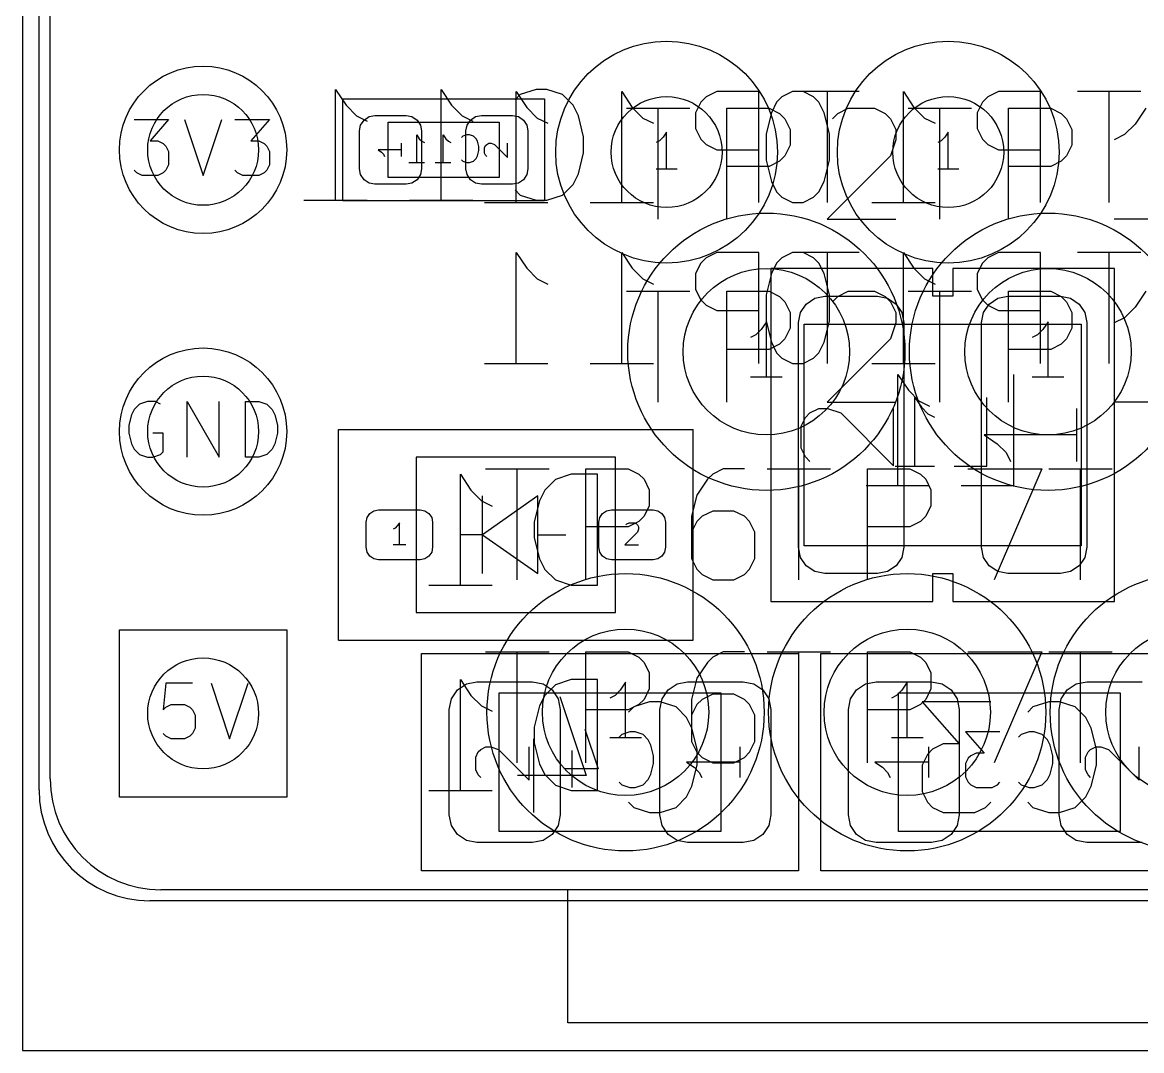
# Model space of a CAD drawing. Header units: millimetres. Extents: x 11.8 to 38.3, y -37 to -11.
# Drawn here: x 11.85 to 21.94, y -37.05 to -27.78 of the extents above; entities that cross this region are included whole.
import ezdxf

# ---------------------------------------------------------------- set-up
doc = ezdxf.new("R2010")
doc.units = ezdxf.units.MM
for name, color, linetype, true_color in [('B.Courtyard', 4, 'CONTINUOUS', 0x26e9ff), ('B.Fab', 155, 'CONTINUOUS', 0x585d84), ('Edge.Cuts', 254, 'CONTINUOUS', 0xd0d2cd), ('F.Courtyard', 6, 'CONTINUOUS', 0xff26e2), ('F.Fab', 9, 'CONTINUOUS', 0xafafaf)]:
    doc.layers.add(name, color=color, linetype=linetype, true_color=true_color)

msp = doc.modelspace()

# ---------------------------------------------------------------- linework, layer by layer
at = {"layer": 'B.Courtyard', "linetype": 'CONTINUOUS'}
for p, q in [((14.74, -28.47), (16.56, -28.47)), ((14.74, -29.39), (14.74, -28.47)), ((16.56, -28.47), (16.56, -29.39)), ((16.56, -29.39), (14.74, -29.39)), ((18.6, -30), (18.6, -33)), ((20.06, -30), (18.6, -30)), ((20.06, -30.25), (20.06, -30)), ((20.24, -30), (20.24, -30.25)), ((21.7, -30), (20.24, -30)), ((21.7, -33), (21.7, -30)), ((20.24, -30.25), (20.06, -30.25)), ((14.7, -31.45), (17.9, -31.45)), ((14.7, -33.35), (14.7, -31.45)), ((17.9, -33.35), (17.9, -31.45)), ((20.06, -32.75), (20.24, -32.75)), ((20.06, -33), (20.06, -32.75)), ((20.24, -32.75), (20.24, -33)), ((18.6, -33), (20.06, -33)), ((20.24, -33), (21.7, -33)), ((14.7, -33.35), (17.9, -33.35)), ((15.45, -33.47), (18.85, -33.47)), ((15.45, -35.43), (15.45, -33.47)), ((18.85, -33.47), (18.85, -35.43)), ((19.05, -33.47), (22.45, -33.47)), ((19.05, -35.43), (19.05, -33.47)), ((18.85, -35.43), (15.45, -35.43)), ((22.45, -35.43), (19.05, -35.43))]:
    msp.add_line(p, q, dxfattribs=at)
at = {"layer": 'B.Courtyard'}
for centre, radius in [((17.66, -28.95), 1), ((20.2, -28.95), 1), ((13.48, -28.93), 0.5), ((13.48, -31.47), 0.5), ((13.48, -34.01), 0.5)]:
    msp.add_circle(centre, radius, dxfattribs=at)
at = {"layer": 'B.Fab', "linetype": 'CONTINUOUS'}
for p, q in [((14.673809, -29.384819), (14.673809, -28.384819)), ((14.673809, -28.384819), (14.769047, -28.527676)), ((15.62619, -29.384819), (15.62619, -28.384819)), ((15.62619, -28.384819), (15.721428, -28.527676)), ((16.340476, -28.432438), (16.292857, -28.480057)), ((16.302856, -29.404819), (16.302856, -28.404819)), ((16.302856, -28.404819), (16.398094, -28.547676)), ((16.483333, -28.384819), (16.340476, -28.432438)), ((16.578571, -28.384819), (16.483333, -28.384819)), ((16.721428, -28.432438), (16.578571, -28.384819)), ((16.816666, -28.527676), (16.721428, -28.432438)), ((17.255237, -29.404819), (17.255237, -28.404819)), ((17.255237, -28.404819), (17.350475, -28.547676)), ((18.017142, -28.452438), (17.969523, -28.500057)), ((18.11238, -28.404819), (18.017142, -28.452438)), ((18.493332, -28.404819), (18.11238, -28.404819)), ((18.493332, -29.404819), (18.493332, -28.404819)), ((18.699999, -28.452438), (18.65238, -28.500057)), ((18.795237, -28.404819), (18.699999, -28.452438)), ((18.890475, -28.404819), (18.795237, -28.404819)), ((19.398094, -28.404819), (18.826666, -28.404819)), ((18.985713, -28.452438), (18.890475, -28.404819)), ((19.033332, -28.500057), (18.985713, -28.452438)), ((19.11238, -29.404819), (19.11238, -28.404819)), ((19.795237, -29.404819), (19.795237, -28.404819)), ((19.795237, -28.404819), (19.890475, -28.547676)), ((20.557142, -28.452438), (20.509523, -28.500057)), ((20.65238, -28.404819), (20.557142, -28.452438)), ((21.033332, -28.404819), (20.65238, -28.404819)), ((21.033332, -29.404819), (21.033332, -28.404819)), ((21.938094, -28.404819), (21.366666, -28.404819)), ((21.65238, -29.404819), (21.65238, -28.404819)), ((14.769047, -28.527676), (14.864285, -28.622914)), ((15.721428, -28.527676), (15.816666, -28.622914)), ((16.398094, -28.547676), (16.493332, -28.642914)), ((16.864285, -28.622914), (16.816666, -28.527676)), ((17.350475, -28.547676), (17.445713, -28.642914)), ((17.969523, -28.500057), (17.921904, -28.595295)), ((18.65238, -28.500057), (18.604761, -28.595295)), ((19.080951, -28.595295), (19.033332, -28.500057)), ((19.890475, -28.547676), (19.985713, -28.642914)), ((20.509523, -28.500057), (20.461904, -28.595295)), ((12.857651, -28.657698), (13.168825, -28.657698)), ((13.168825, -28.657698), (13.00127, -28.84919)), ((13.312444, -28.657698), (13.48, -29.160364)), ((13.48, -29.160364), (13.647555, -28.657698)), ((13.767238, -28.657698), (14.078412, -28.657698)), ((14.078412, -28.657698), (13.910857, -28.84919)), ((14.864285, -28.622914), (14.959523, -28.670533)), ((14.900657, -28.706424), (14.931005, -28.661005)), ((14.931005, -28.661005), (14.976424, -28.630657)), ((14.976424, -28.630657), (15.03, -28.62)), ((15.03, -28.62), (15.31, -28.62)), ((15.31, -28.62), (15.363576, -28.630657)), ((15.363576, -28.630657), (15.408995, -28.661005)), ((15.408995, -28.661005), (15.439343, -28.706424)), ((15.816666, -28.622914), (15.911904, -28.670533)), ((15.860657, -28.706424), (15.891005, -28.661005)), ((15.891005, -28.661005), (15.936424, -28.630657)), ((15.936424, -28.630657), (15.99, -28.62)), ((15.99, -28.62), (16.27, -28.62)), ((16.27, -28.62), (16.323576, -28.630657)), ((16.323576, -28.630657), (16.368995, -28.661005)), ((16.368995, -28.661005), (16.399343, -28.706424)), ((16.493332, -28.642914), (16.58857, -28.690533)), ((16.911904, -28.81339), (16.864285, -28.622914)), ((17.445713, -28.642914), (17.540951, -28.690533)), ((17.921904, -28.595295), (17.921904, -28.738152)), ((18.604761, -28.595295), (18.557142, -28.785771)), ((19.12857, -28.785771), (19.080951, -28.595295)), ((19.985713, -28.642914), (20.080951, -28.690533)), ((20.461904, -28.595295), (20.461904, -28.738152)), ((14.89, -28.76), (14.900657, -28.706424)), ((14.89, -29.1), (14.89, -28.76)), ((15.15, -28.68), (16.15, -28.68)), ((15.15, -29.18), (15.15, -28.68)), ((15.439343, -28.706424), (15.45, -28.76)), ((15.45, -28.76), (15.45, -29.1)), ((15.85, -28.76), (15.860657, -28.706424)), ((15.85, -29.1), (15.85, -28.76)), ((16.15, -28.68), (16.15, -29.18)), ((16.399343, -28.706424), (16.41, -28.76)), ((16.41, -28.76), (16.41, -29.1)), ((17.921904, -28.738152), (17.969523, -28.83339)), ((20.461904, -28.738152), (20.509523, -28.83339)), ((13.00127, -28.84919), (13.073079, -28.84919)), ((13.073079, -28.84919), (13.120952, -28.873126)), ((13.910857, -28.84919), (13.982666, -28.84919)), ((13.982666, -28.84919), (14.030539, -28.873126)), ((15.405952, -29.043574), (15.405952, -28.793574)), ((15.405952, -28.793574), (15.429761, -28.829289)), ((15.429761, -28.829289), (15.453571, -28.853098)), ((15.453571, -28.853098), (15.47738, -28.865003)), ((15.644047, -29.043574), (15.644047, -28.793574)), ((15.644047, -28.793574), (15.667856, -28.829289)), ((15.667856, -28.829289), (15.691666, -28.853098)), ((15.691666, -28.853098), (15.715475, -28.865003)), ((15.822618, -28.805479), (15.810714, -28.817384)), ((15.858333, -28.793574), (15.822618, -28.805479)), ((15.882142, -28.793574), (15.858333, -28.793574)), ((15.917856, -28.805479), (15.882142, -28.793574)), ((15.941666, -28.829289), (15.917856, -28.805479)), ((15.953571, -28.853098), (15.941666, -28.829289)), ((15.965475, -28.900717), (15.953571, -28.853098)), ((16.911904, -28.956247), (16.911904, -28.81339)), ((17.596508, -28.848794), (17.564762, -28.864667)), ((17.628254, -28.817048), (17.596508, -28.848794)), ((17.66, -28.769429), (17.628254, -28.817048)), ((17.66, -29.102762), (17.66, -28.769429)), ((17.969523, -28.83339), (18.017142, -28.881009)), ((18.557142, -28.785771), (18.557142, -29.023866)), ((19.12857, -29.023866), (19.12857, -28.785771)), ((20.136508, -28.848794), (20.104762, -28.864667)), ((20.168254, -28.817048), (20.136508, -28.848794)), ((20.2, -28.769429), (20.168254, -28.817048)), ((20.2, -29.102762), (20.2, -28.769429)), ((20.509523, -28.83339), (20.557142, -28.881009)), ((13.120952, -28.873126), (13.144889, -28.897063)), ((13.144889, -28.897063), (13.168825, -28.944936)), ((13.168825, -28.944936), (13.168825, -29.064618)), ((14.030539, -28.873126), (14.054476, -28.897063)), ((14.054476, -28.897063), (14.078412, -28.944936)), ((14.078412, -28.944936), (14.078412, -29.064618)), ((15.264712, -28.929999), (15.058046, -28.929999)), ((15.058046, -28.929999), (15.087569, -28.949682)), ((15.087569, -28.949682), (15.107252, -28.969364)), ((15.107252, -28.969364), (15.117093, -28.989047)), ((15.264712, -28.870952), (15.264712, -28.989047)), ((15.953571, -28.98405), (15.965475, -28.936431)), ((15.965475, -28.936431), (15.965475, -28.900717)), ((16.018046, -28.910317), (16.027887, -28.890634)), ((16.018046, -28.959523), (16.018046, -28.910317)), ((16.027887, -28.979205), (16.018046, -28.959523)), ((16.027887, -28.890634), (16.037728, -28.880793)), ((16.037728, -28.880793), (16.057411, -28.870952)), ((16.057411, -28.870952), (16.077093, -28.870952)), ((16.077093, -28.870952), (16.106617, -28.880793)), ((16.106617, -28.880793), (16.224712, -28.998888)), ((16.224712, -28.998888), (16.224712, -28.870952)), ((16.864285, -29.146723), (16.911904, -28.956247)), ((18.017142, -28.881009), (18.11238, -28.928628)), ((18.11238, -28.928628), (18.493332, -28.928628)), ((20.557142, -28.881009), (20.65238, -28.928628)), ((20.65238, -28.928628), (21.033332, -28.928628)), ((13.168825, -29.064618), (13.144889, -29.112491)), ((14.078412, -29.064618), (14.054476, -29.112491)), ((15.334523, -29.043574), (15.47738, -29.043574)), ((15.572618, -29.043574), (15.715475, -29.043574)), ((15.810714, -29.019765), (15.822618, -29.03167)), ((15.822618, -29.03167), (15.858333, -29.043574)), ((15.858333, -29.043574), (15.882142, -29.043574)), ((15.882142, -29.043574), (15.917856, -29.03167)), ((15.917856, -29.03167), (15.941666, -29.00786)), ((15.941666, -29.00786), (15.953571, -28.98405)), ((16.037728, -28.989047), (16.027887, -28.979205)), ((18.557142, -29.023866), (18.604761, -29.214342)), ((19.080951, -29.214342), (19.12857, -29.023866)), ((12.881587, -29.136428), (12.857651, -29.112491)), ((12.92946, -29.160364), (12.881587, -29.136428)), ((13.073079, -29.160364), (12.92946, -29.160364)), ((13.120952, -29.136428), (13.073079, -29.160364)), ((13.144889, -29.112491), (13.120952, -29.136428)), ((13.791174, -29.136428), (13.767238, -29.112491)), ((13.839047, -29.160364), (13.791174, -29.136428)), ((13.982666, -29.160364), (13.839047, -29.160364)), ((14.030539, -29.136428), (13.982666, -29.160364)), ((14.054476, -29.112491), (14.030539, -29.136428)), ((14.900657, -29.153576), (14.89, -29.1)), ((14.931005, -29.198995), (14.900657, -29.153576)), ((15.439343, -29.153576), (15.408995, -29.198995)), ((15.45, -29.1), (15.439343, -29.153576)), ((15.860657, -29.153576), (15.85, -29.1)), ((15.891005, -29.198995), (15.860657, -29.153576)), ((16.399343, -29.153576), (16.368995, -29.198995)), ((16.41, -29.1), (16.399343, -29.153576)), ((16.816666, -29.241961), (16.864285, -29.146723)), ((17.755238, -29.102762), (17.564762, -29.102762)), ((20.295238, -29.102762), (20.104762, -29.102762)), ((14.976424, -29.229343), (14.931005, -29.198995)), ((15.03, -29.24), (14.976424, -29.229343)), ((15.31, -29.24), (15.03, -29.24)), ((16.15, -29.18), (15.15, -29.18)), ((15.363576, -29.229343), (15.31, -29.24)), ((15.408995, -29.198995), (15.363576, -29.229343)), ((15.936424, -29.229343), (15.891005, -29.198995)), ((15.99, -29.24), (15.936424, -29.229343)), ((16.27, -29.24), (15.99, -29.24)), ((16.323576, -29.229343), (16.27, -29.24)), ((16.368995, -29.198995), (16.323576, -29.229343)), ((16.721428, -29.3372), (16.816666, -29.241961)), ((18.604761, -29.214342), (18.65238, -29.30958)), ((19.033332, -29.30958), (19.080951, -29.214342)), ((16.292857, -29.28958), (16.340476, -29.3372)), ((16.340476, -29.3372), (16.483333, -29.384819)), ((16.578571, -29.384819), (16.721428, -29.3372)), ((18.65238, -29.30958), (18.699999, -29.3572)), ((18.699999, -29.3572), (18.795237, -29.404819)), ((18.890475, -29.404819), (18.985713, -29.3572)), ((18.985713, -29.3572), (19.033332, -29.30958)), ((14.388095, -29.384819), (14.959523, -29.384819)), ((15.340476, -29.384819), (15.911904, -29.384819)), ((16.017142, -29.404819), (16.58857, -29.404819)), ((16.483333, -29.384819), (16.578571, -29.384819)), ((16.969523, -29.404819), (17.540951, -29.404819)), ((18.795237, -29.404819), (18.890475, -29.404819)), ((19.509523, -29.404819), (20.080951, -29.404819)), ((16.302856, -30.854819), (16.302856, -29.854819)), ((16.302856, -29.854819), (16.398094, -29.997676)), ((17.255237, -30.854819), (17.255237, -29.854819)), ((17.255237, -29.854819), (17.350475, -29.997676)), ((18.11238, -29.854819), (18.017142, -29.902438)), ((18.493332, -29.854819), (18.11238, -29.854819)), ((18.493332, -30.854819), (18.493332, -29.854819)), ((18.795237, -29.854819), (18.699999, -29.902438)), ((18.890475, -29.854819), (18.795237, -29.854819)), ((19.398094, -29.854819), (18.826666, -29.854819)), ((18.985713, -29.902438), (18.890475, -29.854819)), ((19.11238, -30.854819), (19.11238, -29.854819)), ((19.795237, -30.854819), (19.795237, -29.854819)), ((19.795237, -29.854819), (19.890475, -29.997676)), ((20.65238, -29.854819), (20.557142, -29.902438)), ((21.033332, -29.854819), (20.65238, -29.854819)), ((21.033332, -30.854819), (21.033332, -29.854819)), ((21.938094, -29.854819), (21.366666, -29.854819)), ((21.65238, -30.854819), (21.65238, -29.854819)), ((17.969523, -29.950057), (17.921904, -30.045295)), ((18.017142, -29.902438), (17.969523, -29.950057)), ((18.65238, -29.950057), (18.604761, -30.045295)), ((18.699999, -29.902438), (18.65238, -29.950057)), ((19.033332, -29.950057), (18.985713, -29.902438)), ((19.080951, -30.045295), (19.033332, -29.950057)), ((20.509523, -29.950057), (20.461904, -30.045295)), ((20.557142, -29.902438), (20.509523, -29.950057)), ((16.398094, -29.997676), (16.493332, -30.092914)), ((17.350475, -29.997676), (17.445713, -30.092914)), ((17.921904, -30.045295), (17.921904, -30.188152)), ((18.604761, -30.045295), (18.557142, -30.235771)), ((19.12857, -30.235771), (19.080951, -30.045295)), ((19.890475, -29.997676), (19.985713, -30.092914)), ((20.461904, -30.045295), (20.461904, -30.188152)), ((16.493332, -30.092914), (16.58857, -30.140533)), ((17.445713, -30.092914), (17.540951, -30.140533)), ((19.985713, -30.092914), (20.080951, -30.140533)), ((17.921904, -30.188152), (17.969523, -30.28339)), ((18.557142, -30.235771), (18.557142, -30.473866)), ((18.919562, -30.319562), (18.996613, -30.268079)), ((18.996613, -30.268079), (19.0875, -30.25)), ((19.0875, -30.25), (19.5625, -30.25)), ((19.12857, -30.473866), (19.12857, -30.235771)), ((19.5625, -30.25), (19.653387, -30.268079)), ((19.653387, -30.268079), (19.730438, -30.319562)), ((20.461904, -30.188152), (20.509523, -30.28339)), ((20.569562, -30.319562), (20.646613, -30.268079)), ((20.646613, -30.268079), (20.7375, -30.25)), ((20.7375, -30.25), (21.2125, -30.25)), ((21.2125, -30.25), (21.303387, -30.268079)), ((21.303387, -30.268079), (21.380438, -30.319562)), ((17.969523, -30.28339), (18.017142, -30.331009)), ((18.017142, -30.331009), (18.11238, -30.378628)), ((18.11238, -30.378628), (18.493332, -30.378628)), ((18.868079, -30.396613), (18.919562, -30.319562)), ((19.730438, -30.319562), (19.781921, -30.396613)), ((20.509523, -30.28339), (20.557142, -30.331009)), ((20.518079, -30.396613), (20.569562, -30.319562)), ((20.557142, -30.331009), (20.65238, -30.378628)), ((20.65238, -30.378628), (21.033332, -30.378628)), ((21.380438, -30.319562), (21.431921, -30.396613)), ((18.557142, -30.473866), (18.604761, -30.664342)), ((18.85, -30.4875), (18.868079, -30.396613)), ((19.080951, -30.664342), (19.12857, -30.473866)), ((19.781921, -30.396613), (19.8, -30.4875)), ((20.5, -30.4875), (20.518079, -30.396613)), ((21.431921, -30.396613), (21.45, -30.4875)), ((18.85, -32.5125), (18.85, -30.4875)), ((18.9, -30.5), (21.4, -30.5)), ((18.9, -32.5), (18.9, -30.5)), ((19.8, -30.4875), (19.8, -32.5125)), ((20.5, -32.5125), (20.5, -30.4875)), ((21.4, -30.5), (21.4, -32.5)), ((21.45, -30.4875), (21.45, -32.5125)), ((18.604761, -30.664342), (18.65238, -30.75958)), ((19.033332, -30.75958), (19.080951, -30.664342)), ((18.65238, -30.75958), (18.699999, -30.8072)), ((18.985713, -30.8072), (19.033332, -30.75958)), ((16.017142, -30.854819), (16.58857, -30.854819)), ((16.969523, -30.854819), (17.540951, -30.854819)), ((18.699999, -30.8072), (18.795237, -30.854819)), ((18.795237, -30.854819), (18.890475, -30.854819)), ((18.890475, -30.854819), (18.985713, -30.8072)), ((19.509523, -30.854819), (20.080951, -30.854819)), ((19.745237, -31.954819), (19.745237, -30.954819)), ((19.745237, -30.954819), (19.840475, -31.097676)), ((20.792856, -31.954819), (20.792856, -30.954819)), ((19.840475, -31.097676), (19.935713, -31.192914)), ((19.899046, -31.782143), (19.899046, -31.162143)), ((19.899046, -31.162143), (19.958094, -31.250715)), ((20.54857, -31.782143), (20.54857, -31.162143)), ((12.857651, -31.269507), (12.833715, -31.31738)), ((12.905524, -31.221634), (12.857651, -31.269507)), ((12.977334, -31.197698), (12.905524, -31.221634)), ((13.049143, -31.197698), (12.977334, -31.197698)), ((13.097016, -31.221634), (13.049143, -31.197698)), ((13.336381, -31.700364), (13.336381, -31.197698)), ((13.336381, -31.197698), (13.623619, -31.700364)), ((13.623619, -31.700364), (13.623619, -31.197698)), ((13.862983, -31.700364), (13.862983, -31.197698)), ((13.862983, -31.197698), (13.982665, -31.197698)), ((13.982665, -31.197698), (14.054475, -31.221634)), ((14.054475, -31.221634), (14.102348, -31.269507)), ((14.102348, -31.269507), (14.126284, -31.31738)), ((18.952936, -31.301587), (19.032301, -31.261904)), ((19.032301, -31.261904), (19.111666, -31.261904)), ((19.111666, -31.261904), (19.230714, -31.301587)), ((19.706904, -31.777777), (19.706904, -31.261904)), ((19.935713, -31.192914), (20.030951, -31.240533)), ((19.958094, -31.250715), (20.017142, -31.309762)), ((21.356904, -31.261904), (21.356904, -31.738094)), ((12.833715, -31.31738), (12.809778, -31.413126)), ((14.126284, -31.31738), (14.150221, -31.413126)), ((18.873571, -31.420634), (18.913254, -31.341269)), ((18.913254, -31.341269), (18.952936, -31.301587)), ((19.230714, -31.301587), (19.706904, -31.777777)), ((20.017142, -31.309762), (20.076189, -31.339286)), ((12.809778, -31.413126), (12.809778, -31.484936)), ((12.809778, -31.484936), (12.833715, -31.580682)), ((13.120953, -31.484936), (13.025207, -31.484936)), ((13.120953, -31.652491), (13.120953, -31.484936)), ((14.150221, -31.484936), (14.126284, -31.580682)), ((14.150221, -31.413126), (14.150221, -31.484936)), ((18.873571, -31.619047), (18.873571, -31.420634)), ((12.833715, -31.580682), (12.857651, -31.628555)), ((14.126284, -31.580682), (14.102348, -31.628555)), ((21.356904, -31.499999), (20.523571, -31.499999)), ((20.523571, -31.499999), (20.642619, -31.579364)), ((20.642619, -31.579364), (20.721984, -31.658729)), ((12.857651, -31.628555), (12.905524, -31.676428)), ((12.905524, -31.676428), (12.977334, -31.700364)), ((13.025207, -31.700364), (13.097016, -31.676428)), ((13.097016, -31.676428), (13.120953, -31.652491)), ((14.054475, -31.676428), (13.982665, -31.700364)), ((14.102348, -31.628555), (14.054475, -31.676428)), ((18.913254, -31.698412), (18.873571, -31.619047)), ((20.721984, -31.658729), (20.761666, -31.738094)), ((12.977334, -31.700364), (13.025207, -31.700364)), ((13.982665, -31.700364), (13.862983, -31.700364)), ((15.4, -31.7), (15.4, -33.1)), ((17.2, -31.7), (15.4, -31.7)), ((17.2, -33.1), (17.2, -31.7)), ((18.952936, -31.738094), (18.913254, -31.698412)), ((19.721904, -31.782143), (20.076189, -31.782143)), ((20.253332, -31.782143), (20.54857, -31.782143)), ((15.799999, -32.854819), (15.799999, -31.854819)), ((15.799999, -31.854819), (15.895237, -31.997676)), ((16.799999, -31.854819), (16.657142, -31.902438)), ((17.038094, -31.854819), (16.799999, -31.854819)), ((17.038094, -32.854819), (17.038094, -31.854819)), ((15.895237, -31.997676), (15.990475, -32.092914)), ((16.561904, -31.997676), (16.514285, -32.092914)), ((16.657142, -31.902438), (16.561904, -31.997676)), ((19.459523, -31.954819), (20.030951, -31.954819)), ((20.316666, -31.954819), (20.792856, -31.954819)), ((15.990475, -32.092914), (16.085713, -32.140533)), ((16, -32.75), (16, -32.05)), ((16.5, -32.05), (16, -32.4)), ((16.514285, -32.092914), (16.466666, -32.28339)), ((16.5, -32.75), (16.5, -32.05)), ((14.98295, -32.20795), (15.019448, -32.183564)), ((15.019448, -32.183564), (15.0625, -32.175)), ((15.0625, -32.175), (15.4375, -32.175)), ((15.4375, -32.175), (15.480552, -32.183564)), ((15.480552, -32.183564), (15.51705, -32.20795)), ((17.08295, -32.20795), (17.119448, -32.183564)), ((17.119448, -32.183564), (17.1625, -32.175)), ((17.1625, -32.175), (17.5375, -32.175)), ((17.5375, -32.175), (17.580552, -32.183564)), ((17.580552, -32.183564), (17.61705, -32.20795)), ((14.95, -32.2875), (14.958564, -32.244448)), ((14.95, -32.5125), (14.95, -32.2875)), ((14.958564, -32.244448), (14.98295, -32.20795)), ((15.25, -32.291656), (15.230952, -32.320228)), ((15.25, -32.491656), (15.25, -32.291656)), ((15.51705, -32.20795), (15.541436, -32.244448)), ((15.541436, -32.244448), (15.55, -32.2875)), ((15.55, -32.2875), (15.55, -32.5125)), ((16.466666, -32.28339), (16.466666, -32.426247)), ((17.05, -32.2875), (17.058564, -32.244448)), ((17.05, -32.5125), (17.05, -32.2875)), ((17.058564, -32.244448), (17.08295, -32.20795)), ((17.302381, -32.30118), (17.321428, -32.291656)), ((17.321428, -32.291656), (17.369047, -32.291656)), ((17.369047, -32.291656), (17.388095, -32.30118)), ((17.61705, -32.20795), (17.641436, -32.244448)), ((17.641436, -32.244448), (17.65, -32.2875)), ((17.65, -32.2875), (17.65, -32.5125)), ((15.211904, -32.339275), (15.192857, -32.348799)), ((15.230952, -32.320228), (15.211904, -32.339275)), ((16, -32.4), (15.8, -32.4)), ((16, -32.4), (16.5, -32.75)), ((16.5, -32.4), (16.75, -32.4)), ((17.397619, -32.377371), (17.283333, -32.491656)), ((17.292857, -32.310704), (17.302381, -32.30118)), ((17.388095, -32.30118), (17.397619, -32.310704)), ((17.397619, -32.310704), (17.407142, -32.329752)), ((17.407142, -32.348799), (17.397619, -32.377371)), ((17.407142, -32.329752), (17.407142, -32.348799)), ((15.307142, -32.491656), (15.192857, -32.491656)), ((16.466666, -32.426247), (16.514285, -32.616723)), ((17.283333, -32.491656), (17.407142, -32.491656)), ((21.4, -32.5), (18.9, -32.5)), ((14.958564, -32.555552), (14.95, -32.5125)), ((14.98295, -32.59205), (14.958564, -32.555552)), ((15.019448, -32.616436), (14.98295, -32.59205)), ((15.51705, -32.59205), (15.480552, -32.616436)), ((15.541436, -32.555552), (15.51705, -32.59205)), ((15.55, -32.5125), (15.541436, -32.555552)), ((17.058564, -32.555552), (17.05, -32.5125)), ((17.08295, -32.59205), (17.058564, -32.555552)), ((17.119448, -32.616436), (17.08295, -32.59205)), ((17.61705, -32.59205), (17.580552, -32.616436)), ((17.641436, -32.555552), (17.61705, -32.59205)), ((17.65, -32.5125), (17.641436, -32.555552)), ((18.868079, -32.603387), (18.85, -32.5125)), ((18.919562, -32.680438), (18.868079, -32.603387)), ((19.781921, -32.603387), (19.730438, -32.680438)), ((19.8, -32.5125), (19.781921, -32.603387)), ((20.518079, -32.603387), (20.5, -32.5125)), ((20.569562, -32.680438), (20.518079, -32.603387)), ((21.431921, -32.603387), (21.380438, -32.680438)), ((21.45, -32.5125), (21.431921, -32.603387)), ((15.0625, -32.625), (15.019448, -32.616436)), ((15.4375, -32.625), (15.0625, -32.625)), ((15.480552, -32.616436), (15.4375, -32.625)), ((16.514285, -32.616723), (16.561904, -32.711961)), ((17.1625, -32.625), (17.119448, -32.616436)), ((17.5375, -32.625), (17.1625, -32.625)), ((17.580552, -32.616436), (17.5375, -32.625)), ((18.996613, -32.731921), (18.919562, -32.680438)), ((19.730438, -32.680438), (19.653387, -32.731921)), ((20.646613, -32.731921), (20.569562, -32.680438)), ((21.380438, -32.680438), (21.303387, -32.731921)), ((16.561904, -32.711961), (16.657142, -32.8072)), ((19.0875, -32.75), (18.996613, -32.731921)), ((19.5625, -32.75), (19.0875, -32.75)), ((19.653387, -32.731921), (19.5625, -32.75)), ((20.7375, -32.75), (20.646613, -32.731921)), ((21.2125, -32.75), (20.7375, -32.75)), ((21.303387, -32.731921), (21.2125, -32.75)), ((15.514285, -32.854819), (16.085713, -32.854819)), ((16.657142, -32.8072), (16.799999, -32.854819)), ((16.799999, -32.854819), (17.038094, -32.854819)), ((15.4, -33.1), (17.2, -33.1)), ((12.726, -34.764), (12.726, -33.256)), ((12.726, -33.256), (14.234, -33.256)), ((14.234, -33.256), (14.234, -34.764)), ((15.799999, -34.704819), (15.799999, -33.704819)), ((15.799999, -33.704819), (15.895237, -33.847676)), ((16.799999, -33.704819), (16.657142, -33.752438)), ((17.038094, -33.704819), (16.799999, -33.704819)), ((17.038094, -34.704819), (17.038094, -33.704819)), ((13.144889, -33.737698), (13.120952, -33.977063)), ((13.384254, -33.737698), (13.144889, -33.737698)), ((13.551809, -33.737698), (13.719365, -34.240364)), ((13.719365, -34.240364), (13.88692, -33.737698)), ((15.71903, -33.879329), (15.773223, -33.798223)), ((15.773223, -33.798223), (15.854329, -33.74403)), ((15.854329, -33.74403), (15.95, -33.725)), ((15.95, -33.725), (16.45, -33.725)), ((16.45, -33.725), (16.545671, -33.74403)), ((16.545671, -33.74403), (16.626777, -33.798223)), ((16.657142, -33.752438), (16.561904, -33.847676)), ((16.626777, -33.798223), (16.68097, -33.879329)), ((17.61903, -33.879329), (17.673223, -33.798223)), ((17.673223, -33.798223), (17.754329, -33.74403)), ((17.754329, -33.74403), (17.85, -33.725)), ((17.85, -33.725), (18.35, -33.725)), ((18.35, -33.725), (18.445671, -33.74403)), ((18.445671, -33.74403), (18.526777, -33.798223)), ((18.526777, -33.798223), (18.58097, -33.879329)), ((19.31903, -33.879329), (19.373223, -33.798223)), ((19.373223, -33.798223), (19.454329, -33.74403)), ((19.454329, -33.74403), (19.55, -33.725)), ((19.55, -33.725), (20.05, -33.725)), ((20.05, -33.725), (20.145671, -33.74403)), ((20.145671, -33.74403), (20.226777, -33.798223)), ((20.226777, -33.798223), (20.28097, -33.879329)), ((21.21903, -33.879329), (21.273223, -33.798223)), ((21.273223, -33.798223), (21.354329, -33.74403)), ((21.354329, -33.74403), (21.45, -33.725)), ((21.45, -33.725), (21.95, -33.725)), ((15.7, -33.975), (15.71903, -33.879329)), ((15.895237, -33.847676), (15.990475, -33.942914)), ((16.15, -33.825), (18.15, -33.825)), ((16.15, -35.075), (16.15, -33.825)), ((16.561904, -33.847676), (16.514285, -33.942914)), ((16.68097, -33.879329), (16.7, -33.975)), ((16.697618, -33.8572), (16.935713, -34.571485)), ((17.507142, -33.904819), (17.364285, -33.952438)), ((17.60238, -33.904819), (17.507142, -33.904819)), ((17.6, -33.975), (17.61903, -33.879329)), ((17.745237, -33.952438), (17.60238, -33.904819)), ((18.15, -33.825), (18.15, -35.075)), ((18.58097, -33.879329), (18.6, -33.975)), ((19.3, -33.975), (19.31903, -33.879329)), ((19.75, -33.825), (21.75, -33.825)), ((19.75, -35.075), (19.75, -33.825)), ((20.583332, -33.904819), (19.964285, -33.904819)), ((19.964285, -33.904819), (20.297618, -34.285771)), ((20.28097, -33.879329), (20.3, -33.975)), ((21.107142, -33.904819), (20.964285, -33.952438)), ((21.20238, -33.904819), (21.107142, -33.904819)), ((21.2, -33.975), (21.21903, -33.879329)), ((21.345237, -33.952438), (21.20238, -33.904819)), ((21.75, -33.825), (21.75, -35.075)), ((13.120952, -33.977063), (13.144889, -33.953126)), ((13.144889, -33.953126), (13.192762, -33.92919)), ((13.192762, -33.92919), (13.312444, -33.92919)), ((13.312444, -33.92919), (13.360317, -33.953126)), ((13.360317, -33.953126), (13.384254, -33.977063)), ((13.384254, -33.977063), (13.40819, -34.024936)), ((15.7, -34.925), (15.7, -33.975)), ((15.990475, -33.942914), (16.085713, -33.990533)), ((16.514285, -33.942914), (16.466666, -34.13339)), ((16.7, -33.975), (16.7, -34.925)), ((17.364285, -33.952438), (17.316666, -34.000057)), ((17.6, -34.925), (17.6, -33.975)), ((17.840475, -34.047676), (17.745237, -33.952438)), ((18.6, -33.975), (18.6, -34.925)), ((19.3, -34.925), (19.3, -33.975)), ((20.3, -33.975), (20.3, -34.925)), ((20.964285, -33.952438), (20.916666, -34.000057)), ((21.2, -34.925), (21.2, -33.975)), ((21.440475, -34.047676), (21.345237, -33.952438)), ((13.40819, -34.024936), (13.40819, -34.144618)), ((17.888094, -34.142914), (17.840475, -34.047676)), ((21.488094, -34.142914), (21.440475, -34.047676)), ((13.144889, -34.216428), (13.120952, -34.192491)), ((13.192762, -34.240364), (13.144889, -34.216428)), ((13.360317, -34.216428), (13.312444, -34.240364)), ((13.384254, -34.192491), (13.360317, -34.216428)), ((13.40819, -34.144618), (13.384254, -34.192491)), ((16.466666, -34.13339), (16.466666, -34.276247)), ((16.923809, -34.15334), (17.042856, -34.510482)), ((17.257142, -34.200959), (17.233333, -34.224768)), ((17.328571, -34.177149), (17.257142, -34.200959)), ((17.37619, -34.177149), (17.328571, -34.177149)), ((17.447618, -34.200959), (17.37619, -34.177149)), ((17.495237, -34.248578), (17.447618, -34.200959)), ((17.935713, -34.33339), (17.888094, -34.142914)), ((20.666666, -34.177149), (20.357142, -34.177149)), ((20.357142, -34.177149), (20.523809, -34.367625)), ((20.857142, -34.200959), (20.833333, -34.224768)), ((20.928571, -34.177149), (20.857142, -34.200959)), ((20.97619, -34.177149), (20.928571, -34.177149)), ((21.047618, -34.200959), (20.97619, -34.177149)), ((21.095237, -34.248578), (21.047618, -34.200959)), ((21.535713, -34.33339), (21.488094, -34.142914)), ((13.312444, -34.240364), (13.192762, -34.240364)), ((15.984203, -34.33492), (16.030235, -34.311904)), ((16.030235, -34.311904), (16.076267, -34.311904)), ((16.076267, -34.311904), (16.145314, -34.33492)), ((16.421504, -34.61111), (16.421504, -34.311904)), ((16.459523, -34.238152), (16.459523, -34.904819)), ((16.466666, -34.276247), (16.514285, -34.466723)), ((17.519047, -34.296197), (17.495237, -34.248578)), ((17.542856, -34.391435), (17.519047, -34.296197)), ((18.321504, -34.311904), (18.321504, -34.588094)), ((20.021504, -34.311904), (20.021504, -34.588094)), ((20.154761, -34.285771), (20.059523, -34.33339)), ((20.297618, -34.285771), (20.154761, -34.285771)), ((21.119047, -34.296197), (21.095237, -34.248578)), ((21.142856, -34.391435), (21.119047, -34.296197)), ((21.484203, -34.33492), (21.530235, -34.311904)), ((21.530235, -34.311904), (21.576267, -34.311904)), ((21.576267, -34.311904), (21.645314, -34.33492)), ((21.921504, -34.61111), (21.921504, -34.311904)), ((15.938171, -34.403967), (15.961187, -34.357936)), ((15.938171, -34.519047), (15.938171, -34.403967)), ((15.961187, -34.357936), (15.984203, -34.33492)), ((16.145314, -34.33492), (16.421504, -34.61111)), ((16.804761, -34.343816), (16.804761, -34.677149)), ((17.542856, -34.462863), (17.542856, -34.391435)), ((17.935713, -34.476247), (17.935713, -34.33339)), ((20.011904, -34.381009), (19.964285, -34.476247)), ((20.059523, -34.33339), (20.011904, -34.381009)), ((20.380952, -34.415244), (20.357142, -34.462863)), ((20.404761, -34.391435), (20.380952, -34.415244)), ((20.45238, -34.367625), (20.404761, -34.391435)), ((20.523809, -34.367625), (20.45238, -34.367625)), ((21.142856, -34.462863), (21.142856, -34.391435)), ((21.438171, -34.403967), (21.461187, -34.357936)), ((21.438171, -34.519047), (21.438171, -34.403967)), ((21.461187, -34.357936), (21.484203, -34.33492)), ((21.535713, -34.476247), (21.535713, -34.33339)), ((21.645314, -34.33492), (21.921504, -34.61111)), ((15.961187, -34.565078), (15.938171, -34.519047)), ((16.514285, -34.466723), (16.561904, -34.561961)), ((17.042856, -34.510482), (16.733333, -34.510482)), ((17.519047, -34.558101), (17.542856, -34.462863)), ((18.321504, -34.449999), (17.838171, -34.449999)), ((17.838171, -34.449999), (17.907219, -34.496031)), ((17.888094, -34.666723), (17.935713, -34.476247)), ((17.907219, -34.496031), (17.953251, -34.542062)), ((20.021504, -34.449999), (19.538171, -34.449999)), ((19.538171, -34.449999), (19.607219, -34.496031)), ((19.607219, -34.496031), (19.653251, -34.542062)), ((19.964285, -34.476247), (19.964285, -34.714342)), ((20.357142, -34.462863), (20.357142, -34.581911)), ((21.119047, -34.558101), (21.142856, -34.462863)), ((21.461187, -34.565078), (21.438171, -34.519047)), ((21.488094, -34.666723), (21.535713, -34.476247)), ((15.984203, -34.588094), (15.961187, -34.565078)), ((16.935713, -34.571485), (16.316666, -34.571485)), ((16.561904, -34.561961), (16.657142, -34.6572)), ((17.447618, -34.65334), (17.495237, -34.60572)), ((17.495237, -34.60572), (17.519047, -34.558101)), ((17.953251, -34.542062), (17.976267, -34.588094)), ((19.653251, -34.542062), (19.676267, -34.588094)), ((20.357142, -34.581911), (20.380952, -34.62953)), ((21.047618, -34.65334), (21.095237, -34.60572)), ((21.095237, -34.60572), (21.119047, -34.558101)), ((21.484203, -34.588094), (21.461187, -34.565078)), ((15.514285, -34.704819), (16.085713, -34.704819)), ((16.657142, -34.6572), (16.799999, -34.704819)), ((16.799999, -34.704819), (17.038094, -34.704819)), ((17.233333, -34.62953), (17.257142, -34.65334)), ((17.257142, -34.65334), (17.328571, -34.677149)), ((17.328571, -34.677149), (17.37619, -34.677149)), ((17.37619, -34.677149), (17.447618, -34.65334)), ((17.840475, -34.761961), (17.888094, -34.666723)), ((19.964285, -34.714342), (20.011904, -34.80958)), ((20.380952, -34.62953), (20.404761, -34.65334)), ((20.404761, -34.65334), (20.45238, -34.677149)), ((20.45238, -34.677149), (20.595237, -34.677149)), ((20.595237, -34.677149), (20.642856, -34.65334)), ((20.642856, -34.65334), (20.666666, -34.62953)), ((20.833333, -34.62953), (20.857142, -34.65334)), ((20.857142, -34.65334), (20.928571, -34.677149)), ((20.928571, -34.677149), (20.97619, -34.677149)), ((20.97619, -34.677149), (21.047618, -34.65334)), ((21.440475, -34.761961), (21.488094, -34.666723)), ((14.234, -34.764), (12.726, -34.764)), ((17.316666, -34.80958), (17.364285, -34.8572)), ((17.745237, -34.8572), (17.840475, -34.761961)), ((20.011904, -34.80958), (20.059523, -34.8572)), ((20.535713, -34.8572), (20.583332, -34.80958)), ((20.916666, -34.80958), (20.964285, -34.8572)), ((21.345237, -34.8572), (21.440475, -34.761961)), ((15.71903, -35.020671), (15.7, -34.925)), ((16.7, -34.925), (16.68097, -35.020671)), ((17.364285, -34.8572), (17.507142, -34.904819)), ((17.507142, -34.904819), (17.60238, -34.904819)), ((17.61903, -35.020671), (17.6, -34.925)), ((17.60238, -34.904819), (17.745237, -34.8572)), ((18.6, -34.925), (18.58097, -35.020671)), ((19.31903, -35.020671), (19.3, -34.925)), ((20.059523, -34.8572), (20.154761, -34.904819)), ((20.154761, -34.904819), (20.440475, -34.904819)), ((20.3, -34.925), (20.28097, -35.020671)), ((20.440475, -34.904819), (20.535713, -34.8572)), ((20.964285, -34.8572), (21.107142, -34.904819)), ((21.107142, -34.904819), (21.20238, -34.904819)), ((21.21903, -35.020671), (21.2, -34.925)), ((21.20238, -34.904819), (21.345237, -34.8572)), ((15.773223, -35.101777), (15.71903, -35.020671)), ((16.68097, -35.020671), (16.626777, -35.101777)), ((17.673223, -35.101777), (17.61903, -35.020671)), ((18.58097, -35.020671), (18.526777, -35.101777)), ((19.373223, -35.101777), (19.31903, -35.020671)), ((20.28097, -35.020671), (20.226777, -35.101777)), ((21.273223, -35.101777), (21.21903, -35.020671)), ((15.854329, -35.15597), (15.773223, -35.101777)), ((18.15, -35.075), (16.15, -35.075)), ((16.626777, -35.101777), (16.545671, -35.15597)), ((17.754329, -35.15597), (17.673223, -35.101777)), ((18.526777, -35.101777), (18.445671, -35.15597)), ((19.454329, -35.15597), (19.373223, -35.101777)), ((21.75, -35.075), (19.75, -35.075)), ((20.226777, -35.101777), (20.145671, -35.15597)), ((21.354329, -35.15597), (21.273223, -35.101777)), ((15.95, -35.175), (15.854329, -35.15597)), ((16.45, -35.175), (15.95, -35.175)), ((16.545671, -35.15597), (16.45, -35.175)), ((17.85, -35.175), (17.754329, -35.15597)), ((18.35, -35.175), (17.85, -35.175)), ((18.445671, -35.15597), (18.35, -35.175)), ((19.55, -35.175), (19.454329, -35.15597)), ((20.05, -35.175), (19.55, -35.175)), ((20.145671, -35.15597), (20.05, -35.175)), ((21.45, -35.175), (21.354329, -35.15597)), ((21.95, -35.175), (21.45, -35.175))]:
    msp.add_line(p, q, dxfattribs=at)
at = {"layer": 'B.Fab'}
for centre, radius in [((13.48, -28.93), 0.754), ((13.48, -28.93), 0.5), ((17.66, -28.95), 0.5), ((20.2, -28.95), 0.5), ((13.48, -31.47), 0.754), ((13.48, -31.47), 0.5), ((13.48, -34.01), 0.5)]:
    msp.add_circle(centre, radius, dxfattribs=at)
at = {"layer": 'Edge.Cuts', "linetype": 'CONTINUOUS'}
for p, q in [((12, -34.7), (12, -13)), ((36, -35.7), (13, -35.7))]:
    msp.add_line(p, q, dxfattribs=at)
at = {"layer": 'Edge.Cuts'}
for centre in [(13.48, -28.93), (13.48, -31.47), (13.48, -34.01)]:
    msp.add_circle(centre, 0.5, dxfattribs=at)
msp.add_arc((13, -34.7), 1, -180, -90, dxfattribs=at)
at = {"layer": 'F.Courtyard', "linetype": 'CONTINUOUS'}
for p, q in [((11.85, -11.85), (11.85, -37.05)), ((11.85, -37.05), (30.35, -37.05))]:
    msp.add_line(p, q, dxfattribs=at)
at = {"layer": 'F.Courtyard'}
for centre, radius in [((13.48, -28.93), 0.5), ((18.56, -30.75), 1.25), ((21.1, -30.75), 1.25), ((13.48, -31.47), 0.5), ((17.29, -34), 1.25), ((19.83, -34), 1.25), ((22.369999, -34), 1.25), ((13.48, -34.01), 0.5)]:
    msp.add_circle(centre, radius, dxfattribs=at)
at = {"layer": 'F.Fab', "linetype": 'CONTINUOUS'}
for p, q in [((12.1, -34.6), (12.1, -13.1)), ((17.298095, -28.554819), (17.869523, -28.554819)), ((17.583809, -29.554819), (17.583809, -28.554819)), ((18.202857, -29.554819), (18.202857, -28.554819)), ((18.202857, -28.554819), (18.583809, -28.554819)), ((18.583809, -28.554819), (18.679047, -28.602438)), ((19.202857, -28.602438), (19.298095, -28.554819)), ((19.298095, -28.554819), (19.53619, -28.554819)), ((19.53619, -28.554819), (19.631428, -28.602438)), ((19.838095, -28.554819), (20.409523, -28.554819)), ((20.123809, -29.554819), (20.123809, -28.554819)), ((20.742857, -29.554819), (20.742857, -28.554819)), ((20.742857, -28.554819), (21.123809, -28.554819)), ((21.123809, -28.554819), (21.219047, -28.602438)), ((21.980952, -28.554819), (21.885714, -28.697676)), ((12.857651, -28.657698), (13.168825, -28.657698)), ((13.168825, -28.657698), (13.00127, -28.84919)), ((13.312444, -28.657698), (13.48, -29.160364)), ((13.48, -29.160364), (13.647555, -28.657698)), ((13.767238, -28.657698), (14.078412, -28.657698)), ((14.078412, -28.657698), (13.910857, -28.84919)), ((18.679047, -28.602438), (18.726666, -28.650057)), ((18.726666, -28.650057), (18.774285, -28.745295)), ((19.155238, -28.650057), (19.202857, -28.602438)), ((19.631428, -28.602438), (19.679047, -28.650057)), ((19.679047, -28.650057), (19.726666, -28.745295)), ((21.219047, -28.602438), (21.266666, -28.650057)), ((21.266666, -28.650057), (21.314285, -28.745295)), ((18.774285, -28.745295), (18.774285, -28.888152)), ((19.726666, -28.745295), (19.726666, -28.840533)), ((21.314285, -28.745295), (21.314285, -28.888152)), ((21.885714, -28.697676), (21.790476, -28.792914)), ((13.00127, -28.84919), (13.073079, -28.84919)), ((13.073079, -28.84919), (13.120952, -28.873126)), ((13.910857, -28.84919), (13.982666, -28.84919)), ((13.982666, -28.84919), (14.030539, -28.873126)), ((19.726666, -28.840533), (19.679047, -28.98339)), ((21.790476, -28.792914), (21.695238, -28.840533)), ((13.120952, -28.873126), (13.144889, -28.897063)), ((13.144889, -28.897063), (13.168825, -28.944936)), ((13.168825, -28.944936), (13.168825, -29.064618)), ((14.030539, -28.873126), (14.054476, -28.897063)), ((14.054476, -28.897063), (14.078412, -28.944936)), ((14.078412, -28.944936), (14.078412, -29.064618)), ((18.774285, -28.888152), (18.726666, -28.98339)), ((21.314285, -28.888152), (21.266666, -28.98339)), ((13.168825, -29.064618), (13.144889, -29.112491)), ((14.078412, -29.064618), (14.054476, -29.112491)), ((18.679047, -29.031009), (18.583809, -29.078628)), ((18.726666, -28.98339), (18.679047, -29.031009)), ((19.679047, -28.98339), (19.107619, -29.554819)), ((21.219047, -29.031009), (21.123809, -29.078628)), ((21.266666, -28.98339), (21.219047, -29.031009)), ((12.881587, -29.136428), (12.857651, -29.112491)), ((12.92946, -29.160364), (12.881587, -29.136428)), ((13.073079, -29.160364), (12.92946, -29.160364)), ((13.120952, -29.136428), (13.073079, -29.160364)), ((13.144889, -29.112491), (13.120952, -29.136428)), ((13.791174, -29.136428), (13.767238, -29.112491)), ((13.839047, -29.160364), (13.791174, -29.136428)), ((13.982666, -29.160364), (13.839047, -29.160364)), ((14.030539, -29.136428), (13.982666, -29.160364)), ((14.054476, -29.112491), (14.030539, -29.136428)), ((18.583809, -29.078628), (18.202857, -29.078628)), ((21.123809, -29.078628), (20.742857, -29.078628)), ((19.107619, -29.554819), (19.726666, -29.554819)), ((22.266666, -29.554819), (21.695238, -29.554819)), ((17.298095, -30.204819), (17.869523, -30.204819)), ((17.583809, -31.204819), (17.583809, -30.204819)), ((18.202857, -31.204819), (18.202857, -30.204819)), ((18.202857, -30.204819), (18.583809, -30.204819)), ((18.583809, -30.204819), (18.679047, -30.252438)), ((18.679047, -30.252438), (18.726666, -30.300057)), ((19.155238, -30.300057), (19.202857, -30.252438)), ((19.202857, -30.252438), (19.298095, -30.204819)), ((19.298095, -30.204819), (19.53619, -30.204819)), ((19.53619, -30.204819), (19.631428, -30.252438)), ((19.631428, -30.252438), (19.679047, -30.300057)), ((19.838095, -30.204819), (20.409523, -30.204819)), ((20.123809, -31.204819), (20.123809, -30.204819)), ((20.742857, -31.204819), (20.742857, -30.204819)), ((20.742857, -30.204819), (21.123809, -30.204819)), ((21.123809, -30.204819), (21.219047, -30.252438)), ((21.219047, -30.252438), (21.266666, -30.300057)), ((21.980952, -30.204819), (21.885714, -30.347676)), ((18.726666, -30.300057), (18.774285, -30.395295)), ((19.679047, -30.300057), (19.726666, -30.395295)), ((21.266666, -30.300057), (21.314285, -30.395295)), ((21.885714, -30.347676), (21.790476, -30.442914)), ((18.56, -30.479142), (18.512381, -30.550571)), ((18.56, -30.979142), (18.56, -30.479142)), ((18.774285, -30.395295), (18.774285, -30.538152)), ((19.726666, -30.395295), (19.726666, -30.490533)), ((21.1, -30.479142), (21.052381, -30.550571)), ((21.1, -30.979142), (21.1, -30.479142)), ((21.314285, -30.395295), (21.314285, -30.538152)), ((21.790476, -30.442914), (21.695238, -30.490533)), ((18.512381, -30.550571), (18.464762, -30.59819)), ((18.774285, -30.538152), (18.726666, -30.63339)), ((19.726666, -30.490533), (19.679047, -30.63339)), ((21.052381, -30.550571), (21.004762, -30.59819)), ((21.314285, -30.538152), (21.266666, -30.63339)), ((18.464762, -30.59819), (18.417143, -30.621999)), ((18.679047, -30.681009), (18.583809, -30.728628)), ((18.726666, -30.63339), (18.679047, -30.681009)), ((19.679047, -30.63339), (19.107619, -31.204819)), ((21.004762, -30.59819), (20.957143, -30.621999)), ((21.219047, -30.681009), (21.123809, -30.728628)), ((21.266666, -30.63339), (21.219047, -30.681009)), ((18.583809, -30.728628), (18.202857, -30.728628)), ((21.123809, -30.728628), (20.742857, -30.728628)), ((18.702857, -30.979142), (18.417143, -30.979142)), ((21.242857, -30.979142), (20.957143, -30.979142)), ((12.857651, -31.269507), (12.833715, -31.31738)), ((12.905524, -31.221634), (12.857651, -31.269507)), ((12.977334, -31.197698), (12.905524, -31.221634)), ((13.049143, -31.197698), (12.977334, -31.197698)), ((13.097016, -31.221634), (13.049143, -31.197698)), ((13.336381, -31.700364), (13.336381, -31.197698)), ((13.336381, -31.197698), (13.623619, -31.700364)), ((13.623619, -31.700364), (13.623619, -31.197698)), ((13.862983, -31.700364), (13.862983, -31.197698)), ((13.862983, -31.197698), (13.982665, -31.197698)), ((13.982665, -31.197698), (14.054475, -31.221634)), ((14.054475, -31.221634), (14.102348, -31.269507)), ((14.102348, -31.269507), (14.126284, -31.31738)), ((19.107619, -31.204819), (19.726666, -31.204819)), ((22.266666, -31.204819), (21.695238, -31.204819)), ((12.833715, -31.31738), (12.809778, -31.413126)), ((14.126284, -31.31738), (14.150221, -31.413126)), ((12.809778, -31.413126), (12.809778, -31.484936)), ((12.809778, -31.484936), (12.833715, -31.580682)), ((13.120953, -31.484936), (13.025207, -31.484936)), ((13.120953, -31.652491), (13.120953, -31.484936)), ((14.150221, -31.484936), (14.126284, -31.580682)), ((14.150221, -31.413126), (14.150221, -31.484936)), ((12.833715, -31.580682), (12.857651, -31.628555)), ((14.126284, -31.580682), (14.102348, -31.628555)), ((12.857651, -31.628555), (12.905524, -31.676428)), ((12.905524, -31.676428), (12.977334, -31.700364)), ((13.025207, -31.700364), (13.097016, -31.676428)), ((13.097016, -31.676428), (13.120953, -31.652491)), ((14.054475, -31.676428), (13.982665, -31.700364)), ((14.102348, -31.628555), (14.054475, -31.676428)), ((12.977334, -31.700364), (13.025207, -31.700364)), ((13.982665, -31.700364), (13.862983, -31.700364)), ((16.028095, -31.804819), (16.599523, -31.804819)), ((16.313809, -32.804819), (16.313809, -31.804819)), ((16.932857, -32.804819), (16.932857, -31.804819)), ((16.932857, -31.804819), (17.313809, -31.804819)), ((17.313809, -31.804819), (17.409047, -31.852438)), ((17.409047, -31.852438), (17.456666, -31.900057)), ((18.075714, -31.852438), (18.028095, -31.900057)), ((18.170952, -31.804819), (18.075714, -31.852438)), ((18.361428, -31.804819), (18.170952, -31.804819)), ((18.568095, -31.804819), (19.139523, -31.804819)), ((18.853809, -32.804819), (18.853809, -31.804819)), ((19.472857, -32.804819), (19.472857, -31.804819)), ((19.472857, -31.804819), (19.853809, -31.804819)), ((19.853809, -31.804819), (19.949047, -31.852438)), ((19.949047, -31.852438), (19.996666, -31.900057)), ((20.377619, -31.804819), (21.044285, -31.804819)), ((21.044285, -31.804819), (20.615714, -32.804819)), ((21.108094, -31.804819), (21.679522, -31.804819)), ((21.393808, -32.804819), (21.393808, -31.804819)), ((17.456666, -31.900057), (17.504285, -31.995295)), ((17.504285, -31.995295), (17.504285, -32.138152)), ((18.028095, -31.900057), (17.932857, -32.042914)), ((19.996666, -31.900057), (20.044285, -31.995295)), ((20.044285, -31.995295), (20.044285, -32.138152)), ((17.932857, -32.042914), (17.885238, -32.23339)), ((17.504285, -32.138152), (17.456666, -32.23339)), ((18.075714, -32.185771), (17.980476, -32.23339)), ((18.26619, -32.185771), (18.075714, -32.185771)), ((18.361428, -32.23339), (18.26619, -32.185771)), ((20.044285, -32.138152), (19.996666, -32.23339)), ((17.409047, -32.281009), (17.313809, -32.328628)), ((17.456666, -32.23339), (17.409047, -32.281009)), ((17.885238, -32.23339), (17.885238, -32.614342)), ((17.932857, -32.281009), (17.885238, -32.376247)), ((17.980476, -32.23339), (17.932857, -32.281009)), ((18.409047, -32.281009), (18.361428, -32.23339)), ((18.456666, -32.376247), (18.409047, -32.281009)), ((19.949047, -32.281009), (19.853809, -32.328628)), ((19.996666, -32.23339), (19.949047, -32.281009)), ((17.313809, -32.328628), (16.932857, -32.328628)), ((18.456666, -32.614342), (18.456666, -32.376247)), ((19.853809, -32.328628), (19.472857, -32.328628)), ((17.885238, -32.614342), (17.932857, -32.70958)), ((18.409047, -32.70958), (18.456666, -32.614342)), ((17.932857, -32.70958), (17.980476, -32.7572)), ((17.980476, -32.7572), (18.075714, -32.804819)), ((18.075714, -32.804819), (18.26619, -32.804819)), ((18.26619, -32.804819), (18.361428, -32.7572)), ((18.361428, -32.7572), (18.409047, -32.70958)), ((12.726, -34.764), (12.726, -33.256)), ((12.726, -33.256), (14.234, -33.256)), ((14.234, -33.256), (14.234, -34.764)), ((16.028095, -33.454819), (16.599523, -33.454819)), ((16.313809, -34.454819), (16.313809, -33.454819)), ((16.932857, -34.454819), (16.932857, -33.454819)), ((16.932857, -33.454819), (17.313809, -33.454819)), ((17.313809, -33.454819), (17.409047, -33.502438)), ((17.409047, -33.502438), (17.456666, -33.550057)), ((18.075714, -33.502438), (18.028095, -33.550057)), ((18.170952, -33.454819), (18.075714, -33.502438)), ((18.361428, -33.454819), (18.170952, -33.454819)), ((18.568095, -33.454819), (19.139523, -33.454819)), ((18.853809, -34.454819), (18.853809, -33.454819)), ((19.472857, -34.454819), (19.472857, -33.454819)), ((19.472857, -33.454819), (19.853809, -33.454819)), ((19.853809, -33.454819), (19.949047, -33.502438)), ((19.949047, -33.502438), (19.996666, -33.550057)), ((20.377619, -33.454819), (21.044285, -33.454819)), ((21.044285, -33.454819), (20.615714, -34.454819)), ((21.108094, -33.454819), (21.679522, -33.454819)), ((21.393808, -34.454819), (21.393808, -33.454819)), ((17.456666, -33.550057), (17.504285, -33.645295)), ((18.028095, -33.550057), (17.932857, -33.692914)), ((19.996666, -33.550057), (20.044285, -33.645295)), ((17.504285, -33.645295), (17.504285, -33.788152)), ((17.932857, -33.692914), (17.885238, -33.88339)), ((20.044285, -33.645295), (20.044285, -33.788152)), ((13.144889, -33.737698), (13.120952, -33.977063)), ((13.384254, -33.737698), (13.144889, -33.737698)), ((13.551809, -33.737698), (13.719365, -34.240364)), ((13.719365, -34.240364), (13.88692, -33.737698)), ((17.242381, -33.800571), (17.194762, -33.84819)), ((17.29, -33.729142), (17.242381, -33.800571)), ((17.29, -34.229142), (17.29, -33.729142)), ((17.504285, -33.788152), (17.456666, -33.88339)), ((19.782381, -33.800571), (19.734762, -33.84819)), ((19.83, -33.729142), (19.782381, -33.800571)), ((19.83, -34.229142), (19.83, -33.729142)), ((20.044285, -33.788152), (19.996666, -33.88339)), ((17.194762, -33.84819), (17.147143, -33.871999)), ((17.456666, -33.88339), (17.409047, -33.931009)), ((17.885238, -33.88339), (17.885238, -34.264342)), ((17.980476, -33.88339), (17.932857, -33.931009)), ((18.075714, -33.835771), (17.980476, -33.88339)), ((18.26619, -33.835771), (18.075714, -33.835771)), ((18.361428, -33.88339), (18.26619, -33.835771)), ((18.409047, -33.931009), (18.361428, -33.88339)), ((19.734762, -33.84819), (19.687143, -33.871999)), ((19.996666, -33.88339), (19.949047, -33.931009)), ((13.120952, -33.977063), (13.144889, -33.953126)), ((13.144889, -33.953126), (13.192762, -33.92919)), ((13.192762, -33.92919), (13.312444, -33.92919)), ((13.312444, -33.92919), (13.360317, -33.953126)), ((13.360317, -33.953126), (13.384254, -33.977063)), ((13.384254, -33.977063), (13.40819, -34.024936)), ((17.313809, -33.978628), (16.932857, -33.978628)), ((17.409047, -33.931009), (17.313809, -33.978628)), ((17.932857, -33.931009), (17.885238, -34.026247)), ((18.456666, -34.026247), (18.409047, -33.931009)), ((19.853809, -33.978628), (19.472857, -33.978628)), ((19.949047, -33.931009), (19.853809, -33.978628)), ((13.40819, -34.024936), (13.40819, -34.144618)), ((18.456666, -34.264342), (18.456666, -34.026247)), ((13.144889, -34.216428), (13.120952, -34.192491)), ((13.192762, -34.240364), (13.144889, -34.216428)), ((13.360317, -34.216428), (13.312444, -34.240364)), ((13.384254, -34.192491), (13.360317, -34.216428)), ((13.40819, -34.144618), (13.384254, -34.192491)), ((13.312444, -34.240364), (13.192762, -34.240364)), ((17.432857, -34.229142), (17.147143, -34.229142)), ((17.885238, -34.264342), (17.932857, -34.35958)), ((18.409047, -34.35958), (18.456666, -34.264342)), ((19.972857, -34.229142), (19.687143, -34.229142)), ((17.932857, -34.35958), (17.980476, -34.4072)), ((17.980476, -34.4072), (18.075714, -34.454819)), ((18.26619, -34.454819), (18.361428, -34.4072)), ((18.361428, -34.4072), (18.409047, -34.35958)), ((18.075714, -34.454819), (18.26619, -34.454819)), ((14.234, -34.764), (12.726, -34.764)), ((16.77, -35.6), (13.1, -35.6)), ((16.77, -36.8), (16.77, -35.6)), ((25.71, -35.6), (16.77, -35.6)), ((25.71, -36.8), (16.77, -36.8))]:
    msp.add_line(p, q, dxfattribs=at)
at = {"layer": 'F.Fab'}
for centre, radius in [((13.48, -28.93), 0.754), ((13.48, -28.93), 0.5), ((18.56, -30.75), 0.75), ((21.1, -30.75), 0.75), ((13.48, -31.47), 0.754), ((13.48, -31.47), 0.5), ((17.29, -34), 0.75), ((19.83, -34), 0.75), ((22.369999, -34), 0.75), ((13.48, -34.01), 0.5)]:
    msp.add_circle(centre, radius, dxfattribs=at)
msp.add_arc((13.1, -34.6), 1, -180, -90, dxfattribs=at)

doc.saveas('drawing.dxf')
